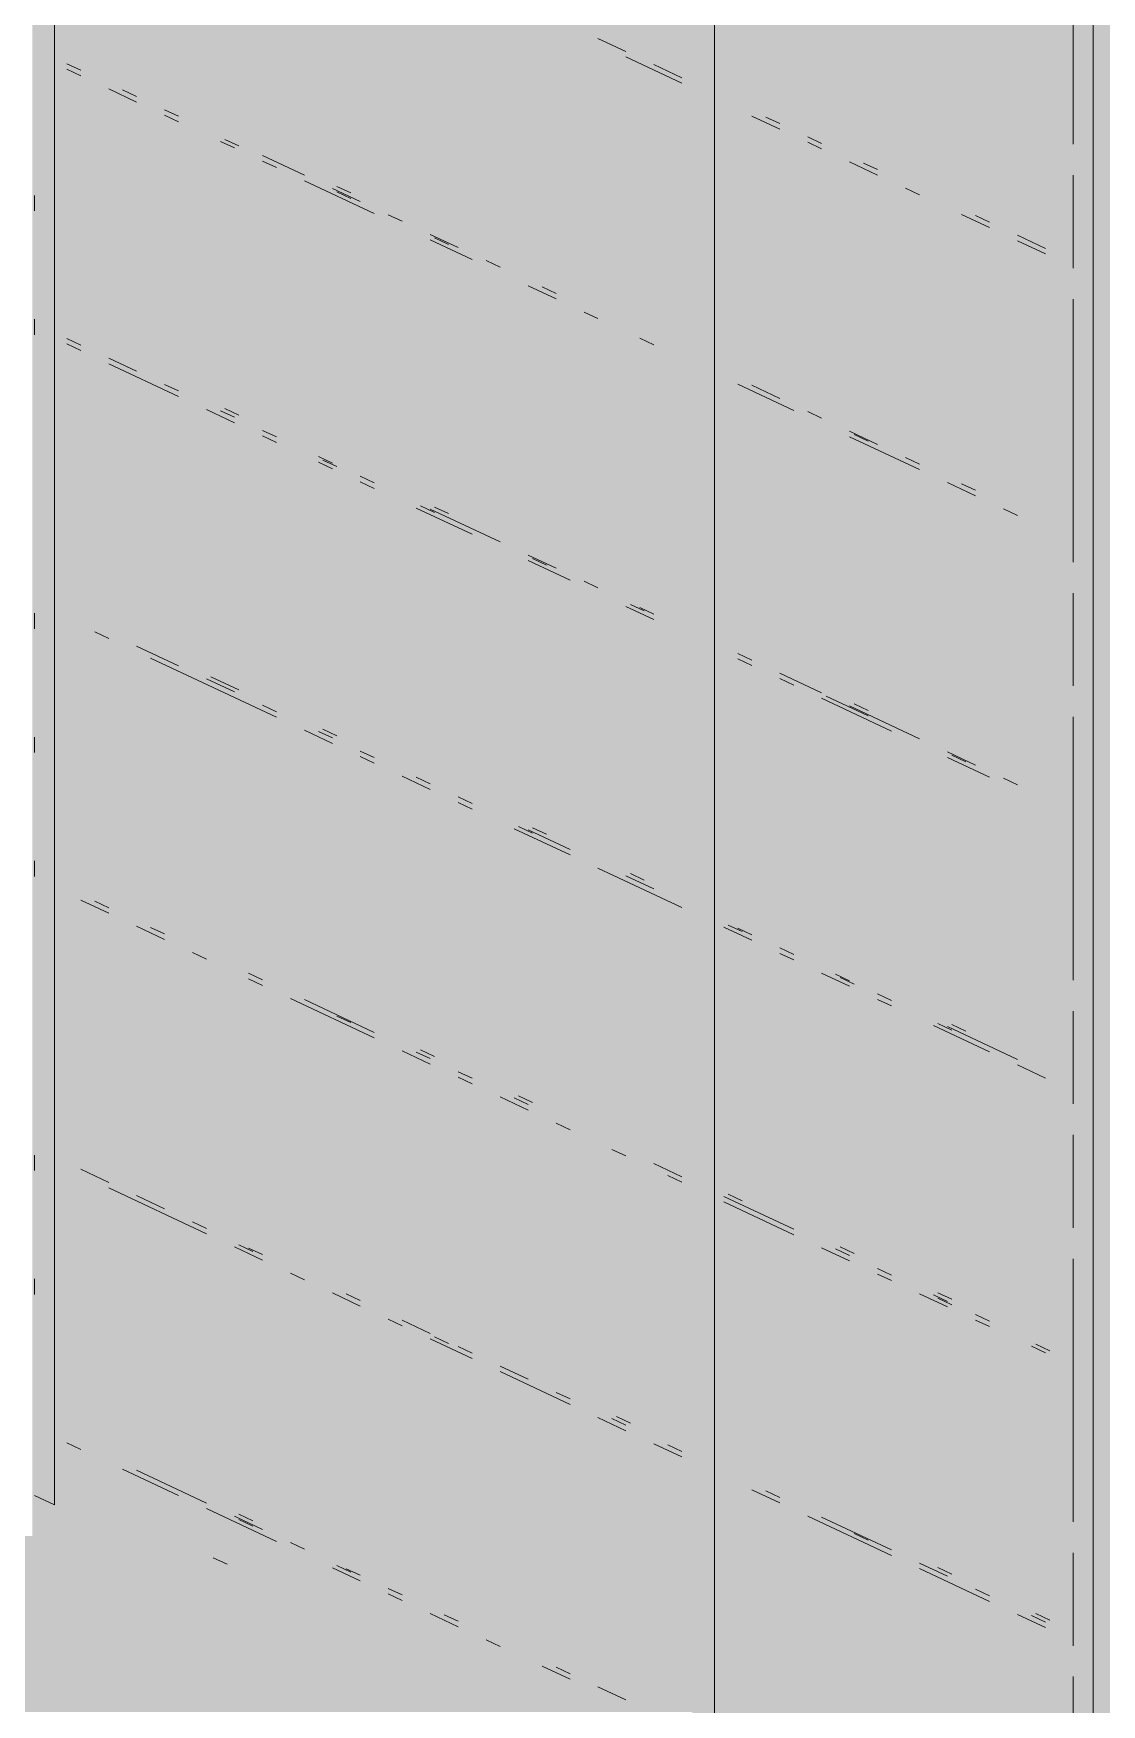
# Paper-space layout '03 3D Building and Roof' of a CAD drawing. Header units: millimetres. Extents: x 5 to 415, y 5 to 292.
# Drawn here: x 215.16 to 219.21, y 208.19 to 214.52 of the extents above; entities that cross this region are included whole.
import ezdxf

# ---------------------------------------------------------------- set-up
doc = ezdxf.new("R2010")
doc.units = ezdxf.units.MM
doc.layers.add('EXISTING', color=7, linetype='Continuous')
doc.layers.add('IMAGES', color=7, linetype='Continuous')

# ---------------------------------------------------------------- blocks, each defined once
blk = doc.blocks.new('SHEET_03')
at = {"layer": 'EXISTING', "color": 250, "lineweight": 9}
for p, q in [((215.2427, 225.6024), (215.2427, 208.9509)), ((217.7431, 224.4286), (217.7431, 207.777)), ((219.1767, 223.8025), (219.1767, 207.151)), ((219.1016, 214.1048), (219.1016, 215.1015)), ((217.3015, 214.5059), (217.4074, 214.4562)), ((215.2897, 214.4097), (215.3426, 214.3849)), ((217.4074, 214.4354), (217.6192, 214.336)), ((217.5133, 214.4065), (217.6192, 214.3568)), ((215.2897, 214.3889), (215.3426, 214.3641)), ((215.4485, 214.3143), (215.5544, 214.2646)), ((215.5014, 214.3103), (215.5544, 214.2854)), ((215.6603, 214.2357), (215.7132, 214.2109)), ((215.6603, 214.2149), (215.7132, 214.1901)), ((217.8839, 214.2117), (217.9898, 214.162)), ((217.9369, 214.2076), (217.9898, 214.1828)), ((215.872, 214.1155), (215.925, 214.0906)), ((215.8887, 214.1233), (215.9417, 214.0985)), ((218.0957, 214.1331), (218.1486, 214.1082)), ((218.0957, 214.1123), (218.1486, 214.0874)), ((216.0309, 214.0617), (216.1897, 213.9872)), ((216.0309, 214.0409), (216.0838, 214.0161)), ((218.2545, 214.0377), (218.3604, 213.988)), ((218.3075, 214.0337), (218.3604, 214.0088)), ((216.1897, 213.9664), (216.4544, 213.8421)), ((219.1016, 213.6357), (219.1016, 213.9875)), ((215.1677, 213.8526), (215.1677, 213.9112)), ((216.2956, 213.9375), (216.4015, 213.8877)), ((216.3652, 213.9204), (216.3123, 213.9453)), ((216.3123, 213.9245), (216.3652, 213.8996)), ((218.4663, 213.9383), (218.5193, 213.9134)), ((216.5074, 213.838), (216.5603, 213.8132)), ((218.6781, 213.8389), (218.784, 213.7891)), ((218.731, 213.8348), (218.784, 213.81)), ((216.6662, 213.7635), (216.7721, 213.7138)), ((216.6662, 213.7427), (216.825, 213.6681)), ((216.6829, 213.7505), (216.7358, 213.7256)), ((218.8899, 213.7602), (218.9958, 213.7105)), ((218.8899, 213.7394), (218.9958, 213.6897)), ((216.878, 213.664), (216.9309, 213.6392)), ((219.1016, 213.6608), (219.1016, 213.64)), ((217.0368, 213.5687), (217.1427, 213.519)), ((217.0898, 213.5646), (217.1427, 213.5398)), ((219.1016, 212.5217), (219.1016, 213.5185)), ((217.2486, 213.4692), (217.3015, 213.4444)), ((215.1677, 213.3835), (215.1677, 213.4422)), ((215.2897, 213.369), (215.3426, 213.3441)), ((215.2897, 213.3482), (215.3426, 213.3233)), ((217.4604, 213.3698), (217.5133, 213.345)), ((215.4485, 213.2944), (215.5544, 213.2447)), ((215.4485, 213.2736), (215.7132, 213.1493)), ((215.6603, 213.195), (215.7132, 213.1702)), ((217.831, 213.1958), (218.0428, 213.0964)), ((217.8839, 213.1918), (217.9898, 213.1421)), ((215.8191, 213.0996), (215.925, 213.0499)), ((215.872, 213.0956), (215.925, 213.0707)), ((215.9417, 213.0786), (215.8887, 213.1034)), ((218.0957, 213.0924), (218.1486, 213.0675)), ((216.0309, 213.021), (216.0838, 212.9962)), ((218.2545, 213.0178), (218.3604, 212.9681)), ((216.0309, 213.0002), (216.0838, 212.9753)), ((218.2545, 212.997), (218.5193, 212.8727)), ((218.2712, 213.0048), (218.3242, 212.9799)), ((216.2427, 212.9216), (216.2956, 212.8967)), ((216.2427, 212.9008), (216.2956, 212.8759)), ((216.2593, 212.9086), (216.3123, 212.8838)), ((218.4663, 212.9184), (218.5193, 212.8935)), ((216.4015, 212.847), (216.4544, 212.8222)), ((216.4015, 212.8262), (216.4544, 212.8014)), ((218.6251, 212.823), (218.731, 212.7733)), ((218.6781, 212.8189), (218.731, 212.7941)), ((216.6133, 212.7268), (216.825, 212.6274)), ((216.6299, 212.7346), (216.6829, 212.7098)), ((216.6662, 212.7227), (216.9309, 212.5985)), ((216.7358, 212.7057), (216.6829, 212.7306)), ((218.8369, 212.7236), (218.8899, 212.6987)), ((217.0368, 212.5488), (217.1427, 212.499)), ((217.0368, 212.5279), (217.1957, 212.4534)), ((217.0535, 212.5358), (217.1064, 212.5109)), ((217.2486, 212.4493), (217.3015, 212.4245)), ((219.1016, 212.0527), (219.1016, 212.4045)), ((215.1677, 212.2695), (215.1677, 212.3282)), ((217.4074, 212.354), (217.5133, 212.3042)), ((217.4241, 212.3618), (217.477, 212.3369)), ((217.4604, 212.3499), (217.5133, 212.3251)), ((215.3955, 212.2578), (215.4485, 212.2329)), ((215.5544, 212.204), (215.7132, 212.1294)), ((215.6073, 212.1583), (216.0838, 211.9346)), ((217.831, 212.1759), (217.8839, 212.1511)), ((217.831, 212.1551), (217.8839, 212.1302)), ((215.8191, 212.0797), (215.925, 212.03)), ((215.9417, 212.0378), (215.8358, 212.0875)), ((217.9898, 212.1014), (218.1486, 212.0268)), ((217.9898, 212.0805), (218.0428, 212.0557)), ((218.1486, 212.006), (218.4134, 211.8817)), ((218.1653, 212.0138), (218.3242, 211.9392)), ((216.0309, 211.9803), (216.0838, 211.9554)), ((218.2545, 211.9771), (218.5193, 211.8528)), ((218.3242, 211.96), (218.2712, 211.9849)), ((219.1016, 210.9387), (219.1016, 211.9354)), ((216.1897, 211.8849), (216.2956, 211.8352)), ((216.2427, 211.8809), (216.2956, 211.856)), ((216.3123, 211.8638), (216.2593, 211.8887)), ((215.1677, 211.8005), (215.1677, 211.8591)), ((216.4015, 211.8063), (216.4544, 211.7815)), ((216.4015, 211.7855), (216.4544, 211.7606)), ((218.6251, 211.8031), (218.731, 211.7534)), ((218.6251, 211.7823), (218.784, 211.7077)), ((218.6418, 211.7901), (218.6948, 211.7652)), ((216.5603, 211.7109), (216.6662, 211.6612)), ((216.6133, 211.7069), (216.6662, 211.682)), ((218.8369, 211.7037), (218.8899, 211.6788)), ((216.7721, 211.6323), (216.825, 211.6075)), ((216.7721, 211.6115), (216.825, 211.5866)), ((216.9839, 211.5121), (217.1957, 211.4127)), ((217.0005, 211.5199), (217.0535, 211.495)), ((217.0368, 211.508), (217.1957, 211.4335)), ((217.1064, 211.491), (217.0535, 211.5159)), ((215.1677, 211.3314), (215.1677, 211.39)), ((217.3015, 211.3629), (217.6192, 211.2138)), ((217.4074, 211.334), (217.5133, 211.2843)), ((217.477, 211.317), (217.4241, 211.3419)), ((215.3426, 211.2419), (215.4485, 211.1922)), ((215.3955, 211.2378), (215.4485, 211.213)), ((215.5544, 211.1425), (215.6603, 211.0928)), ((215.6073, 211.1384), (215.6603, 211.1136)), ((217.778, 211.1392), (217.8839, 211.0895)), ((217.7947, 211.1471), (217.8477, 211.1222)), ((217.831, 211.1352), (217.8839, 211.1103)), ((217.9898, 211.0606), (218.0428, 211.0358)), ((215.7662, 211.043), (215.8191, 211.0182)), ((217.9898, 211.0398), (218.0428, 211.015)), ((215.9779, 210.9644), (216.0309, 210.9396)), ((215.9779, 210.9436), (216.0309, 210.9188)), ((218.1486, 210.9653), (218.2545, 210.9155)), ((218.2016, 210.9612), (218.2545, 210.9364)), ((218.2183, 210.9482), (218.2712, 210.9234)), ((216.1368, 210.8691), (216.4544, 210.7199)), ((216.1897, 210.865), (216.4544, 210.7407)), ((218.3604, 210.8866), (218.4134, 210.8618)), ((218.3604, 210.8658), (218.4134, 210.841)), ((216.3123, 210.8023), (216.3652, 210.7775)), ((219.1016, 210.4696), (219.1016, 210.8214)), ((218.5722, 210.7664), (218.784, 210.667)), ((218.5889, 210.7742), (218.6418, 210.7494)), ((218.6251, 210.7624), (218.8899, 210.6381)), ((218.6948, 210.7453), (218.6418, 210.7702)), ((216.5603, 210.6702), (216.6662, 210.6205)), ((216.6829, 210.6491), (216.6299, 210.674)), ((216.6133, 210.6662), (216.6662, 210.6413)), ((218.8899, 210.6173), (218.9958, 210.5676)), ((216.7721, 210.5916), (216.825, 210.5667)), ((216.7721, 210.5708), (216.825, 210.5459)), ((216.9309, 210.4962), (217.0368, 210.4465)), ((216.9839, 210.4922), (217.0368, 210.4673)), ((217.0535, 210.4751), (217.0005, 210.5)), ((217.1427, 210.3968), (217.1957, 210.3719)), ((219.1016, 210.0006), (219.1016, 210.3523)), ((217.3545, 210.2974), (217.4074, 210.2725)), ((215.1677, 210.2174), (215.1677, 210.276)), ((217.5133, 210.2436), (217.6192, 210.1939)), ((215.3426, 210.222), (215.4485, 210.1723)), ((217.5663, 210.1979), (217.6192, 210.1731)), ((215.4485, 210.1515), (215.8191, 209.9775)), ((215.5544, 210.1226), (215.6603, 210.0728)), ((217.778, 210.1193), (218.0428, 209.9951)), ((217.778, 210.0985), (218.0428, 209.9742)), ((217.8477, 210.1023), (217.7947, 210.1272)), ((215.7662, 210.0231), (215.8191, 209.9983)), ((215.925, 209.9278), (216.0309, 209.878)), ((215.9417, 209.9356), (215.9946, 209.9107)), ((215.9779, 209.9237), (216.0309, 209.8989)), ((218.1486, 209.9245), (218.2545, 209.8748)), ((218.2016, 209.9205), (218.2545, 209.8956)), ((218.2712, 209.9035), (218.2183, 209.9283)), ((218.3604, 209.8459), (218.4134, 209.8211)), ((219.1016, 208.8865), (219.1016, 209.8833)), ((215.1677, 209.7483), (215.1677, 209.807)), ((216.1368, 209.8283), (216.1897, 209.8035)), ((218.3604, 209.8251), (218.4134, 209.8003)), ((216.2956, 209.7538), (216.4015, 209.7041)), ((216.3485, 209.7497), (216.4015, 209.7249)), ((218.5193, 209.7505), (218.6251, 209.7008)), ((218.5722, 209.7465), (218.6251, 209.7216)), ((218.6418, 209.7295), (218.5889, 209.7543)), ((218.5889, 209.7335), (218.6418, 209.7087)), ((218.731, 209.6719), (218.784, 209.6471)), ((216.5074, 209.6543), (216.5603, 209.6295)), ((216.5603, 209.6503), (216.6662, 209.6006)), ((218.731, 209.6511), (218.784, 209.6263)), ((216.6662, 209.5798), (216.825, 209.5052)), ((216.6829, 209.5876), (216.7358, 209.5627)), ((216.7721, 209.5509), (216.825, 209.526)), ((218.9428, 209.5517), (218.9958, 209.5268)), ((218.9595, 209.5595), (219.0124, 209.5347)), ((216.9309, 209.4763), (217.0368, 209.4266)), ((216.9309, 209.4555), (217.1957, 209.3312)), ((217.1427, 209.3769), (217.1957, 209.352)), ((217.3015, 209.2815), (217.4074, 209.2318)), ((217.3545, 209.2775), (217.4074, 209.2526)), ((217.4241, 209.2604), (217.3712, 209.2853)), ((215.2897, 209.1853), (215.3426, 209.1604)), ((217.5133, 209.1821), (217.6192, 209.1324)), ((217.5663, 209.178), (217.6192, 209.1532)), ((215.5014, 209.0859), (215.7132, 208.9865)), ((215.5544, 209.0818), (215.8191, 208.9576)), ((215.2427, 208.9509), (215.1677, 208.9861)), ((217.8839, 209.0081), (217.9898, 208.9584)), ((217.9369, 209.004), (217.9898, 208.9792)), ((215.8191, 208.9367), (216.0838, 208.8125)), ((215.925, 208.9078), (216.0309, 208.8581)), ((215.9946, 208.8908), (215.9417, 208.9157)), ((218.0957, 208.9087), (218.4134, 208.7595)), ((218.1486, 208.9046), (218.4134, 208.7803)), ((215.9417, 208.8949), (215.9946, 208.87)), ((218.2712, 208.8419), (218.3242, 208.8171)), ((216.1368, 208.8084), (216.1897, 208.7836)), ((219.1016, 208.4175), (219.1016, 208.7693)), ((215.897, 208.7259), (215.8441, 208.7507)), ((216.2956, 208.713), (216.4015, 208.6633)), ((216.3123, 208.7209), (216.3652, 208.696)), ((216.3485, 208.709), (216.4015, 208.6841)), ((218.5193, 208.7306), (218.6251, 208.6809)), ((218.5193, 208.7098), (218.784, 208.5855)), ((218.6418, 208.6887), (218.5889, 208.7136)), ((216.5074, 208.6344), (216.5603, 208.6096)), ((216.5074, 208.6136), (216.5603, 208.5888)), ((218.731, 208.6312), (218.784, 208.6064)), ((216.6662, 208.5391), (216.7721, 208.4893)), ((216.7192, 208.535), (216.7721, 208.5102)), ((218.8899, 208.5358), (218.9958, 208.4861)), ((218.9428, 208.5318), (218.9958, 208.5069)), ((219.0124, 208.5148), (218.9595, 208.5396)), ((216.878, 208.4396), (216.9309, 208.4148)), ((217.0898, 208.3402), (217.1957, 208.2905)), ((217.1427, 208.3362), (217.1957, 208.3113)), ((219.1016, 207.3035), (219.1016, 208.3002)), ((217.3015, 208.2616), (217.4074, 208.2119))]:
    blk.add_line(p, q, dxfattribs=at)
at = {"layer": 'IMAGES', "color": 7}
for points in [[(215.1593, 209), (215.3259, 209), (215.1593, 225.5), (215.3259, 225.5)], [(217.6588, 207.8333), (217.8254, 207.8333), (217.6588, 224.6667), (217.8254, 224.6667)], [(218.9919, 213.8333), (219.1585, 213.8333), (218.9919, 219.8333), (219.1585, 219.8333)], [(217.8254, 214.1667), (217.9921, 214.1667), (217.8254, 215), (217.9921, 215)], [(215.3259, 214.5), (216.659, 214.5), (215.3259, 214.6667), (216.659, 214.6667)], [(216.659, 214.5), (217.3255, 214.5), (216.659, 214.6667), (217.3255, 214.6667)], [(217.3255, 214.5), (217.6588, 214.5), (217.3255, 214.6667), (217.6588, 214.6667)], [(217.9921, 214.1667), (218.9919, 214.1667), (217.9921, 214.6667), (218.9919, 214.6667)], [(219.1585, 210.6667), (219.3252, 210.6667), (219.1585, 214.6667), (219.3252, 214.6667)], [(215.3259, 214.3333), (215.4925, 214.3333), (215.3259, 214.5), (215.4925, 214.5)], [(215.4925, 214.3333), (217.1589, 214.3333), (215.4925, 214.5), (217.1589, 214.5)], [(217.1589, 214.3333), (217.3255, 214.3333), (217.1589, 214.5), (217.3255, 214.5)], [(217.3255, 214.3333), (217.4922, 214.3333), (217.3255, 214.5), (217.4922, 214.5)], [(217.4922, 214.1667), (217.6588, 214.1667), (217.4922, 214.5), (217.6588, 214.5)], [(215.3259, 214.1667), (215.6592, 214.1667), (215.3259, 214.3333), (215.6592, 214.3333)], [(215.6592, 214.1667), (215.8258, 214.1667), (215.6592, 214.3333), (215.8258, 214.3333)], [(215.8258, 214.1667), (217.4922, 214.1667), (215.8258, 214.3333), (217.4922, 214.3333)], [(215.3259, 214), (216.1591, 214), (215.3259, 214.1667), (216.1591, 214.1667)], [(216.1591, 214), (217.6588, 214), (216.1591, 214.1667), (217.6588, 214.1667)], [(217.8254, 214), (217.9921, 214), (217.8254, 214.1667), (217.9921, 214.1667)], [(217.9921, 214), (218.3253, 214), (217.9921, 214.1667), (218.3253, 214.1667)], [(218.3253, 214), (218.9919, 214), (218.3253, 214.1667), (218.9919, 214.1667)], [(215.3259, 213.3333), (215.4925, 213.3333), (215.3259, 214), (215.4925, 214)], [(215.4925, 213.8333), (215.8258, 213.8333), (215.4925, 214), (215.8258, 214)], [(215.8258, 213.8333), (215.9924, 213.8333), (215.8258, 214), (215.9924, 214)], [(215.9924, 213.8333), (216.3257, 213.8333), (215.9924, 214), (216.3257, 214)], [(216.3257, 213.6667), (216.4924, 213.6667), (216.3257, 214), (216.4924, 214)], [(216.4924, 213.8333), (217.6588, 213.8333), (216.4924, 214), (217.6588, 214)], [(217.8254, 213.1667), (217.9921, 213.1667), (217.8254, 214), (217.9921, 214)], [(217.9921, 213.8333), (218.1587, 213.8333), (217.9921, 214), (218.1587, 214)], [(218.1587, 213.8333), (218.6586, 213.8333), (218.1587, 214), (218.6586, 214)], [(218.6586, 213.8333), (218.9919, 213.8333), (218.6586, 214), (218.9919, 214)], [(215.4925, 213.6667), (216.3257, 213.6667), (215.4925, 213.8333), (216.3257, 213.8333)], [(216.4924, 213.6667), (216.8256, 213.6667), (216.4924, 213.8333), (216.8256, 213.8333)], [(216.8256, 213.6667), (217.6588, 213.6667), (216.8256, 213.8333), (217.6588, 213.8333)], [(217.9921, 213.6667), (218.6586, 213.6667), (217.9921, 213.8333), (218.6586, 213.8333)], [(218.6586, 213.6667), (218.8253, 213.6667), (218.6586, 213.8333), (218.8253, 213.8333)], [(218.8253, 213.6667), (219.1585, 213.6667), (218.8253, 213.8333), (219.1585, 213.8333)], [(215.4925, 213.5), (216.659, 213.5), (215.4925, 213.6667), (216.659, 213.6667)], [(216.659, 213.5), (216.8256, 213.5), (216.659, 213.6667), (216.8256, 213.6667)], [(216.8256, 213.5), (216.9923, 213.5), (216.8256, 213.6667), (216.9923, 213.6667)], [(216.9923, 213.5), (217.1589, 213.5), (216.9923, 213.6667), (217.1589, 213.6667)], [(217.1589, 213.5), (217.6588, 213.5), (217.1589, 213.6667), (217.6588, 213.6667)], [(217.9921, 213.5), (218.8253, 213.5), (217.9921, 213.6667), (218.8253, 213.6667)], [(218.8253, 213.5), (218.9919, 213.5), (218.8253, 213.6667), (218.9919, 213.6667)], [(218.9919, 211.6667), (219.1585, 211.6667), (218.9919, 213.6667), (219.1585, 213.6667)], [(215.4925, 213.3333), (216.9923, 213.3333), (215.4925, 213.5), (216.9923, 213.5)], [(216.9923, 213.3333), (217.6588, 213.3333), (216.9923, 213.5), (217.6588, 213.5)], [(217.9921, 213.1667), (218.9919, 213.1667), (217.9921, 213.5), (218.9919, 213.5)], [(215.3259, 213.1667), (215.4925, 213.1667), (215.3259, 213.3333), (215.4925, 213.3333)], [(215.4925, 213), (215.6592, 213), (215.4925, 213.3333), (215.6592, 213.3333)], [(215.6592, 213.1667), (217.4922, 213.1667), (215.6592, 213.3333), (217.4922, 213.3333)], [(217.4922, 213.1667), (217.6588, 213.1667), (217.4922, 213.3333), (217.6588, 213.3333)], [(215.3259, 213), (215.4925, 213), (215.3259, 213.1667), (215.4925, 213.1667)], [(215.6592, 213), (215.8258, 213), (215.6592, 213.1667), (215.8258, 213.1667)], [(215.8258, 213), (216.1591, 213), (215.8258, 213.1667), (216.1591, 213.1667)], [(216.1591, 213), (217.6588, 213), (216.1591, 213.1667), (217.6588, 213.1667)], [(217.8254, 213), (217.9921, 213), (217.8254, 213.1667), (217.9921, 213.1667)], [(217.9921, 213), (218.3253, 213), (217.9921, 213.1667), (218.3253, 213.1667)], [(218.3253, 213), (218.9919, 213), (218.3253, 213.1667), (218.9919, 213.1667)], [(215.3259, 212.6667), (215.4925, 212.6667), (215.3259, 213), (215.4925, 213)], [(215.4925, 212.8333), (215.8258, 212.8333), (215.4925, 213), (215.8258, 213)], [(215.8258, 212.8333), (215.9924, 212.8333), (215.8258, 213), (215.9924, 213)], [(215.9924, 212.8333), (216.1591, 212.8333), (215.9924, 213), (216.1591, 213)], [(216.1591, 212.8333), (216.4924, 212.8333), (216.1591, 213), (216.4924, 213)], [(216.4924, 212.8333), (217.6588, 212.8333), (216.4924, 213), (217.6588, 213)], [(217.8254, 212.1667), (217.9921, 212.1667), (217.8254, 213), (217.9921, 213)], [(217.9921, 212.8333), (218.1587, 212.8333), (217.9921, 213), (218.1587, 213)], [(218.1587, 212.8333), (218.492, 212.8333), (218.1587, 213), (218.492, 213)], [(218.492, 212.8333), (218.6586, 212.8333), (218.492, 213), (218.6586, 213)], [(218.6586, 212.8333), (218.9919, 212.8333), (218.6586, 213), (218.9919, 213)], [(215.4925, 212.6667), (216.3257, 212.6667), (215.4925, 212.8333), (216.3257, 212.8333)], [(216.3257, 212.6667), (216.4924, 212.6667), (216.3257, 212.8333), (216.4924, 212.8333)], [(216.4924, 212.6667), (216.8256, 212.6667), (216.4924, 212.8333), (216.8256, 212.8333)], [(216.8256, 212.6667), (217.6588, 212.6667), (216.8256, 212.8333), (217.6588, 212.8333)], [(217.9921, 212.6667), (218.3253, 212.6667), (217.9921, 212.8333), (218.3253, 212.8333)], [(218.3253, 212.6667), (218.8253, 212.6667), (218.3253, 212.8333), (218.8253, 212.8333)], [(218.8253, 212.6667), (218.9919, 212.6667), (218.8253, 212.8333), (218.9919, 212.8333)], [(215.3259, 212.5), (216.659, 212.5), (215.3259, 212.6667), (216.659, 212.6667)], [(216.659, 212.5), (216.8256, 212.5), (216.659, 212.6667), (216.8256, 212.6667)], [(216.8256, 212.5), (216.9923, 212.5), (216.8256, 212.6667), (216.9923, 212.6667)], [(216.9923, 212.3333), (217.1589, 212.3333), (216.9923, 212.6667), (217.1589, 212.6667)], [(217.1589, 212.5), (217.6588, 212.5), (217.1589, 212.6667), (217.6588, 212.6667)], [(217.9921, 212.5), (218.8253, 212.5), (217.9921, 212.6667), (218.8253, 212.6667)], [(218.8253, 212.5), (218.9919, 212.5), (218.8253, 212.6667), (218.9919, 212.6667)], [(215.3259, 212.3333), (215.4925, 212.3333), (215.3259, 212.5), (215.4925, 212.5)], [(215.4925, 212.3333), (216.9923, 212.3333), (215.4925, 212.5), (216.9923, 212.5)], [(217.1589, 212.3333), (217.3255, 212.3333), (217.1589, 212.5), (217.3255, 212.5)], [(217.3255, 212.1667), (217.4922, 212.1667), (217.3255, 212.5), (217.4922, 212.5)], [(217.4922, 212.3333), (217.6588, 212.3333), (217.4922, 212.5), (217.6588, 212.5)], [(217.9921, 212.1667), (218.9919, 212.1667), (217.9921, 212.5), (218.9919, 212.5)], [(215.3259, 212.1667), (215.4925, 212.1667), (215.3259, 212.3333), (215.4925, 212.3333)], [(215.4925, 212.1667), (215.6592, 212.1667), (215.4925, 212.3333), (215.6592, 212.3333)], [(215.6592, 212.1667), (217.3255, 212.1667), (215.6592, 212.3333), (217.3255, 212.3333)], [(217.4922, 212.1667), (217.6588, 212.1667), (217.4922, 212.3333), (217.6588, 212.3333)], [(215.3259, 212), (215.6592, 212), (215.3259, 212.1667), (215.6592, 212.1667)], [(215.6592, 212), (215.9924, 212), (215.6592, 212.1667), (215.9924, 212.1667)], [(215.9924, 212), (217.4922, 212), (215.9924, 212.1667), (217.4922, 212.1667)], [(217.4922, 212), (217.6588, 212), (217.4922, 212.1667), (217.6588, 212.1667)], [(217.8254, 212), (217.9921, 212), (217.8254, 212.1667), (217.9921, 212.1667)], [(217.9921, 212), (218.1587, 212), (217.9921, 212.1667), (218.1587, 212.1667)], [(218.1587, 212), (218.9919, 212), (218.1587, 212.1667), (218.9919, 212.1667)], [(215.3259, 211), (215.4925, 211), (215.3259, 212), (215.4925, 212)], [(215.4925, 211.8333), (215.8258, 211.8333), (215.4925, 212), (215.8258, 212)], [(215.8258, 211.8333), (215.9924, 211.8333), (215.8258, 212), (215.9924, 212)], [(215.9924, 211.8333), (216.1591, 211.8333), (215.9924, 212), (216.1591, 212)], [(216.1591, 211.6667), (216.3257, 211.6667), (216.1591, 212), (216.3257, 212)], [(216.3257, 211.8333), (217.6588, 211.8333), (216.3257, 212), (217.6588, 212)], [(217.8254, 211.8333), (218.3253, 211.8333), (217.8254, 212), (218.3253, 212)], [(218.3253, 211.8333), (218.492, 211.8333), (218.3253, 212), (218.492, 212)], [(218.492, 211.8333), (218.6586, 211.8333), (218.492, 212), (218.6586, 212)], [(218.6586, 211.8333), (218.9919, 211.8333), (218.6586, 212), (218.9919, 212)], [(215.4925, 211.6667), (216.1591, 211.6667), (215.4925, 211.8333), (216.1591, 211.8333)], [(216.3257, 211.6667), (216.4924, 211.6667), (216.3257, 211.8333), (216.4924, 211.8333)], [(216.4924, 211.5), (216.659, 211.5), (216.4924, 211.8333), (216.659, 211.8333)], [(216.659, 211.6667), (217.6588, 211.6667), (216.659, 211.8333), (217.6588, 211.8333)], [(217.8254, 211.1667), (217.9921, 211.1667), (217.8254, 211.8333), (217.9921, 211.8333)], [(217.9921, 211.6667), (218.3253, 211.6667), (217.9921, 211.8333), (218.3253, 211.8333)], [(218.3253, 211.6667), (218.492, 211.6667), (218.3253, 211.8333), (218.492, 211.8333)], [(218.492, 211.6667), (218.6586, 211.6667), (218.492, 211.8333), (218.6586, 211.8333)], [(218.6586, 211.5), (218.8253, 211.5), (218.6586, 211.8333), (218.8253, 211.8333)], [(218.8253, 211.6667), (218.9919, 211.6667), (218.8253, 211.8333), (218.9919, 211.8333)], [(215.4925, 211.5), (216.4924, 211.5), (215.4925, 211.6667), (216.4924, 211.6667)], [(216.659, 211.5), (216.8256, 211.5), (216.659, 211.6667), (216.8256, 211.6667)], [(216.8256, 211.5), (216.9923, 211.5), (216.8256, 211.6667), (216.9923, 211.6667)], [(216.9923, 211.5), (217.6588, 211.5), (216.9923, 211.6667), (217.6588, 211.6667)], [(217.9921, 211.5), (218.6586, 211.5), (217.9921, 211.6667), (218.6586, 211.6667)], [(218.8253, 211.5), (219.1585, 211.5), (218.8253, 211.6667), (219.1585, 211.6667)], [(215.4925, 211.3333), (216.8256, 211.3333), (215.4925, 211.5), (216.8256, 211.5)], [(216.8256, 211.3333), (217.1589, 211.3333), (216.8256, 211.5), (217.1589, 211.5)], [(217.1589, 211.3333), (217.3255, 211.3333), (217.1589, 211.5), (217.3255, 211.5)], [(217.3255, 211.3333), (217.4922, 211.3333), (217.3255, 211.5), (217.4922, 211.5)], [(217.4922, 211.3333), (217.6588, 211.3333), (217.4922, 211.5), (217.6588, 211.5)], [(217.9921, 211.1667), (218.9919, 211.1667), (217.9921, 211.5), (218.9919, 211.5)], [(218.9919, 210.6667), (219.1585, 210.6667), (218.9919, 211.5), (219.1585, 211.5)], [(215.4925, 211.1667), (217.1589, 211.1667), (215.4925, 211.3333), (217.1589, 211.3333)], [(217.1589, 211.1667), (217.3255, 211.1667), (217.1589, 211.3333), (217.3255, 211.3333)], [(217.3255, 211.1667), (217.6588, 211.1667), (217.3255, 211.3333), (217.6588, 211.3333)], [(215.4925, 211), (215.6592, 211), (215.4925, 211.1667), (215.6592, 211.1667)], [(215.6592, 211), (215.8258, 211), (215.6592, 211.1667), (215.8258, 211.1667)], [(215.8258, 211), (217.4922, 211), (215.8258, 211.1667), (217.4922, 211.1667)], [(217.4922, 211), (217.6588, 211), (217.4922, 211.1667), (217.6588, 211.1667)], [(217.8254, 211), (217.9921, 211), (217.8254, 211.1667), (217.9921, 211.1667)], [(217.9921, 211), (218.1587, 211), (217.9921, 211.1667), (218.1587, 211.1667)], [(218.1587, 211), (218.9919, 211), (218.1587, 211.1667), (218.9919, 211.1667)], [(215.3259, 210.8333), (215.8258, 210.8333), (215.3259, 211), (215.8258, 211)], [(215.8258, 210.8333), (216.3257, 210.8333), (215.8258, 211), (216.3257, 211)], [(216.3257, 210.8333), (217.6588, 210.8333), (216.3257, 211), (217.6588, 211)], [(217.8254, 210.1667), (217.9921, 210.1667), (217.8254, 211), (217.9921, 211)], [(217.9921, 210.8333), (218.3253, 210.8333), (217.9921, 211), (218.3253, 211)], [(218.3253, 210.8333), (218.492, 210.8333), (218.3253, 211), (218.492, 211)], [(218.492, 210.8333), (218.9919, 210.8333), (218.492, 211), (218.9919, 211)], [(215.3259, 210.6667), (215.4925, 210.6667), (215.3259, 210.8333), (215.4925, 210.8333)], [(215.4925, 210.6667), (216.1591, 210.6667), (215.4925, 210.8333), (216.1591, 210.8333)], [(216.1591, 210.6667), (216.4924, 210.6667), (216.1591, 210.8333), (216.4924, 210.8333)], [(216.4924, 210.6667), (216.659, 210.6667), (216.4924, 210.8333), (216.659, 210.8333)], [(216.659, 210.6667), (217.6588, 210.6667), (216.659, 210.8333), (217.6588, 210.8333)], [(217.9921, 210.6667), (218.1587, 210.6667), (217.9921, 210.8333), (218.1587, 210.8333)], [(218.1587, 210.6667), (218.3253, 210.6667), (218.1587, 210.8333), (218.3253, 210.8333)], [(218.3253, 210.6667), (218.492, 210.6667), (218.3253, 210.8333), (218.492, 210.8333)], [(218.492, 210.6667), (218.8253, 210.6667), (218.492, 210.8333), (218.8253, 210.8333)], [(218.8253, 210.6667), (218.9919, 210.6667), (218.8253, 210.8333), (218.9919, 210.8333)], [(215.3259, 210.5), (216.3257, 210.5), (215.3259, 210.6667), (216.3257, 210.6667)], [(216.3257, 210.5), (216.4924, 210.5), (216.3257, 210.6667), (216.4924, 210.6667)], [(216.4924, 210.5), (216.659, 210.5), (216.4924, 210.6667), (216.659, 210.6667)], [(216.659, 210.3333), (216.9923, 210.3333), (216.659, 210.6667), (216.9923, 210.6667)], [(216.9923, 210.5), (217.6588, 210.5), (216.9923, 210.6667), (217.6588, 210.6667)], [(217.9921, 210.5), (218.6586, 210.5), (217.9921, 210.6667), (218.6586, 210.6667)], [(218.6586, 210.5), (218.8253, 210.5), (218.6586, 210.6667), (218.8253, 210.6667)], [(218.8253, 210.5), (218.9919, 210.5), (218.8253, 210.6667), (218.9919, 210.6667)], [(218.9919, 210.5), (219.4918, 210.5), (218.9919, 210.6667), (219.4918, 210.6667)], [(215.3259, 210.3333), (215.4925, 210.3333), (215.3259, 210.5), (215.4925, 210.5)], [(215.4925, 210.3333), (216.659, 210.3333), (215.4925, 210.5), (216.659, 210.5)], [(216.9923, 210.3333), (217.1589, 210.3333), (216.9923, 210.5), (217.1589, 210.5)], [(217.1589, 210.3333), (217.3255, 210.3333), (217.1589, 210.5), (217.3255, 210.5)], [(217.3255, 210.3333), (217.6588, 210.3333), (217.3255, 210.5), (217.6588, 210.5)], [(217.9921, 210.1667), (218.9919, 210.1667), (217.9921, 210.5), (218.9919, 210.5)], [(218.9919, 207.5), (219.1585, 207.5), (218.9919, 210.5), (219.1585, 210.5)], [(219.1585, 207.5), (219.3252, 207.5), (219.1585, 210.5), (219.3252, 210.5)], [(215.3259, 210.1667), (215.4925, 210.1667), (215.3259, 210.3333), (215.4925, 210.3333)], [(215.4925, 210.1667), (216.9923, 210.1667), (215.4925, 210.3333), (216.9923, 210.3333)], [(216.9923, 210.1667), (217.6588, 210.1667), (216.9923, 210.3333), (217.6588, 210.3333)], [(215.3259, 210), (215.6592, 210), (215.3259, 210.1667), (215.6592, 210.1667)], [(215.6592, 209.8333), (215.8258, 209.8333), (215.6592, 210.1667), (215.8258, 210.1667)], [(215.8258, 210), (217.4922, 210), (215.8258, 210.1667), (217.4922, 210.1667)], [(217.4922, 210), (217.6588, 210), (217.4922, 210.1667), (217.6588, 210.1667)], [(217.8254, 210), (217.9921, 210), (217.8254, 210.1667), (217.9921, 210.1667)], [(217.9921, 210), (218.1587, 210), (217.9921, 210.1667), (218.1587, 210.1667)], [(218.1587, 210), (218.9919, 210), (218.1587, 210.1667), (218.9919, 210.1667)], [(215.3259, 209.5), (215.4925, 209.5), (215.3259, 210), (215.4925, 210)], [(215.4925, 209.8333), (215.6592, 209.8333), (215.4925, 210), (215.6592, 210)], [(215.8258, 209.8333), (215.9924, 209.8333), (215.8258, 210), (215.9924, 210)], [(215.9924, 209.8333), (216.1591, 209.8333), (215.9924, 210), (216.1591, 210)], [(216.1591, 209.8333), (217.6588, 209.8333), (216.1591, 210), (217.6588, 210)], [(217.8254, 209.8333), (218.1587, 209.8333), (217.8254, 210), (218.1587, 210)], [(218.1587, 209.6667), (218.3253, 209.6667), (218.1587, 210), (218.3253, 210)], [(218.3253, 209.8333), (218.9919, 209.8333), (218.3253, 210), (218.9919, 210)], [(215.4925, 209.6667), (215.8258, 209.6667), (215.4925, 209.8333), (215.8258, 209.8333)], [(215.8258, 209.6667), (216.4924, 209.6667), (215.8258, 209.8333), (216.4924, 209.8333)], [(216.4924, 209.6667), (217.6588, 209.6667), (216.4924, 209.8333), (217.6588, 209.8333)], [(217.8254, 209), (217.9921, 209), (217.8254, 209.8333), (217.9921, 209.8333)], [(217.9921, 209.6667), (218.1587, 209.6667), (217.9921, 209.8333), (218.1587, 209.8333)], [(218.3253, 209.6667), (218.492, 209.6667), (218.3253, 209.8333), (218.492, 209.8333)], [(218.492, 209.6667), (218.8253, 209.6667), (218.492, 209.8333), (218.8253, 209.8333)], [(218.8253, 209.6667), (218.9919, 209.6667), (218.8253, 209.8333), (218.9919, 209.8333)], [(215.4925, 209.5), (216.1591, 209.5), (215.4925, 209.6667), (216.1591, 209.6667)], [(216.1591, 209.5), (216.9923, 209.5), (216.1591, 209.6667), (216.9923, 209.6667)], [(216.9923, 209.5), (217.6588, 209.5), (216.9923, 209.6667), (217.6588, 209.6667)], [(217.9921, 209.5), (218.492, 209.5), (217.9921, 209.6667), (218.492, 209.6667)], [(218.492, 209.5), (218.6586, 209.5), (218.492, 209.6667), (218.6586, 209.6667)], [(218.6586, 209.5), (218.8253, 209.5), (218.6586, 209.6667), (218.8253, 209.6667)], [(218.8253, 209.5), (218.9919, 209.5), (218.8253, 209.6667), (218.9919, 209.6667)], [(215.3259, 209.3333), (216.659, 209.3333), (215.3259, 209.5), (216.659, 209.5)], [(216.659, 209.3333), (216.8256, 209.3333), (216.659, 209.5), (216.8256, 209.5)], [(216.8256, 209.3333), (217.1589, 209.3333), (216.8256, 209.5), (217.1589, 209.5)], [(217.1589, 209.3333), (217.6588, 209.3333), (217.1589, 209.5), (217.6588, 209.5)], [(217.9921, 209), (218.9919, 209), (217.9921, 209.5), (218.9919, 209.5)], [(215.3259, 209.1667), (215.4925, 209.1667), (215.3259, 209.3333), (215.4925, 209.3333)], [(215.4925, 209.1667), (216.9923, 209.1667), (215.4925, 209.3333), (216.9923, 209.3333)], [(216.9923, 209.1667), (217.1589, 209.1667), (216.9923, 209.3333), (217.1589, 209.3333)], [(217.1589, 209.1667), (217.3255, 209.1667), (217.1589, 209.3333), (217.3255, 209.3333)], [(217.3255, 209), (217.4922, 209), (217.3255, 209.3333), (217.4922, 209.3333)], [(217.4922, 209.1667), (217.6588, 209.1667), (217.4922, 209.3333), (217.6588, 209.3333)], [(215.3259, 209), (215.4925, 209), (215.3259, 209.1667), (215.4925, 209.1667)], [(215.4925, 209), (215.8258, 209), (215.4925, 209.1667), (215.8258, 209.1667)], [(215.8258, 209), (217.3255, 209), (215.8258, 209.1667), (217.3255, 209.1667)], [(217.4922, 209), (217.6588, 209), (217.4922, 209.1667), (217.6588, 209.1667)], [(215.1593, 208.8333), (215.4925, 208.8333), (215.1593, 209), (215.4925, 209)], [(215.4925, 208.8333), (216.1591, 208.8333), (215.4925, 209), (216.1591, 209)], [(216.1591, 208.8333), (217.6588, 208.8333), (216.1591, 209), (217.6588, 209)], [(217.8254, 208.8333), (217.9921, 208.8333), (217.8254, 209), (217.9921, 209)], [(217.9921, 208.8333), (218.3253, 208.8333), (217.9921, 209), (218.3253, 209)], [(218.3253, 208.8333), (218.9919, 208.8333), (218.3253, 209), (218.9919, 209)], [(205.661, 208.6667), (215.6592, 208.6667), (205.661, 208.8333), (215.6592, 208.8333)], [(215.6592, 208.6667), (215.8258, 208.6667), (215.6592, 208.8333), (215.8258, 208.8333)], [(215.8258, 208.6667), (216.1591, 208.6667), (215.8258, 208.8333), (216.1591, 208.8333)], [(216.1591, 208.6667), (216.4924, 208.6667), (216.1591, 208.8333), (216.4924, 208.8333)], [(216.4924, 208.6667), (217.6588, 208.6667), (216.4924, 208.8333), (217.6588, 208.8333)], [(217.8254, 208), (217.9921, 208), (217.8254, 208.8333), (217.9921, 208.8333)], [(217.9921, 208.6667), (218.1587, 208.6667), (217.9921, 208.8333), (218.1587, 208.8333)], [(218.1587, 208.6667), (218.3253, 208.6667), (218.1587, 208.8333), (218.3253, 208.8333)], [(218.3253, 208.6667), (218.6586, 208.6667), (218.3253, 208.8333), (218.6586, 208.8333)], [(218.6586, 208.6667), (218.9919, 208.6667), (218.6586, 208.8333), (218.9919, 208.8333)], [(205.9943, 208.5), (215.8258, 208.5), (205.9943, 208.6667), (215.8258, 208.6667)], [(215.8258, 208.5), (216.1591, 208.5), (215.8258, 208.6667), (216.1591, 208.6667)], [(216.1591, 208.5), (216.3257, 208.5), (216.1591, 208.6667), (216.3257, 208.6667)], [(216.3257, 208.5), (216.659, 208.5), (216.3257, 208.6667), (216.659, 208.6667)], [(216.659, 208.5), (217.6588, 208.5), (216.659, 208.6667), (217.6588, 208.6667)], [(217.9921, 208.5), (218.492, 208.5), (217.9921, 208.6667), (218.492, 208.6667)], [(218.492, 208.5), (218.6586, 208.5), (218.492, 208.6667), (218.6586, 208.6667)], [(218.6586, 208.5), (218.8253, 208.5), (218.6586, 208.6667), (218.8253, 208.6667)], [(218.8253, 208.3333), (218.9919, 208.3333), (218.8253, 208.6667), (218.9919, 208.6667)], [(206.3276, 208.3333), (216.4924, 208.3333), (206.3276, 208.5), (216.4924, 208.5)], [(216.4924, 208.3333), (216.659, 208.3333), (216.4924, 208.5), (216.659, 208.5)], [(216.659, 208.3333), (216.8256, 208.3333), (216.659, 208.5), (216.8256, 208.5)], [(216.8256, 208.3333), (216.9923, 208.3333), (216.8256, 208.5), (216.9923, 208.5)], [(216.9923, 208.3333), (217.6588, 208.3333), (216.9923, 208.5), (217.6588, 208.5)], [(217.9921, 208.3333), (218.8253, 208.3333), (217.9921, 208.5), (218.8253, 208.5)], [(206.8275, 208.1667), (216.8256, 208.1667), (206.8275, 208.3333), (216.8256, 208.3333)], [(216.8256, 208.1667), (216.9923, 208.1667), (216.8256, 208.3333), (216.9923, 208.3333)], [(216.9923, 208.1667), (217.1589, 208.1667), (216.9923, 208.3333), (217.1589, 208.3333)], [(217.1589, 208.1667), (217.4922, 208.1667), (217.1589, 208.3333), (217.4922, 208.3333)], [(217.4922, 208.1667), (217.6588, 208.1667), (217.4922, 208.3333), (217.6588, 208.3333)], [(217.9921, 208), (218.9919, 208), (217.9921, 208.3333), (218.9919, 208.3333)]]:
    blk.add_solid(points, dxfattribs=at)

psp = doc.layouts.new('03 3D Building and Roof')

# ---------------------------------------------------------------- block references
psp.add_blockref('SHEET_03', (0, 0))

doc.saveas('drawing.dxf')
